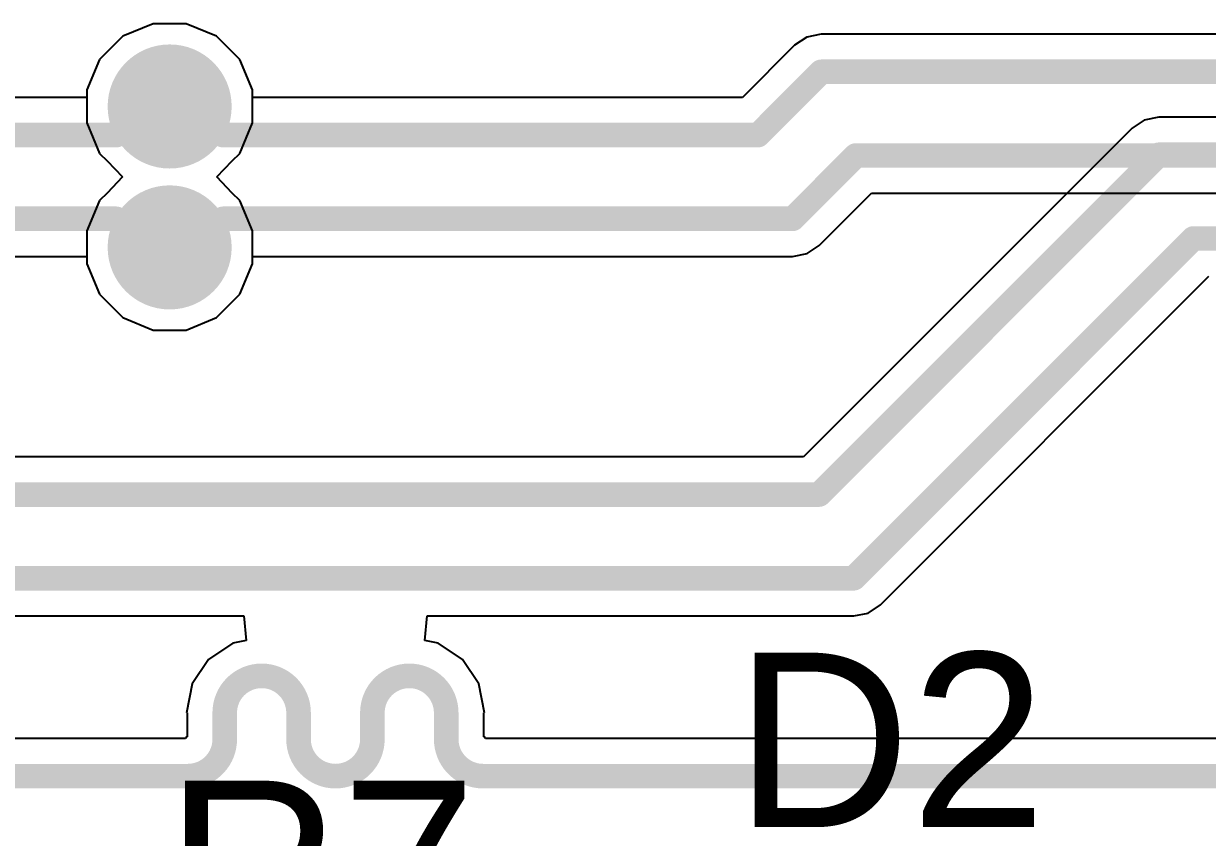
# Model space of a CAD drawing. Header units: inches. Extents: x -0.01 to 1.24, y -0.01 to 1.18.
# Drawn here: x 0.7303 to 0.9708, y 0.5814 to 0.7466 of the extents above; entities that cross this region are included whole.
import ezdxf

# ---------------------------------------------------------------- set-up
doc = ezdxf.new("R2010")
doc.units = ezdxf.units.IN
doc.header["$MEASUREMENT"] = 0
for name, color, linetype in [('Bottom Layer', 5, 'Continuous'), ('Bottom Solder', 6, 'Continuous'), ('Top Layer', 1, 'Continuous'), ('Top Overlay', 2, 'Continuous'), ('Top Solder', 216, 'Continuous'), ('Via Holes', 16, 'Continuous')]:
    doc.layers.add(name, color=color, linetype=linetype)
doc.styles.add('Arial', font='', dxfattribs={"height": 0.2})
doc.styles.get('Arial').set_extended_font_data('Arial')

msp = doc.modelspace()

# ---------------------------------------------------------------- hatches: boundary and pattern name
at = {"layer": 'Bottom Layer'}
h = msp.add_hatch(color=5, dxfattribs=at)
edge = h.paths.add_edge_path()
edge.add_arc((0.76, 0.72981), 0.01181, 0, 360)
h = msp.add_hatch(color=5, dxfattribs=at)
edge = h.paths.add_edge_path()
edge.add_arc((0.76, 0.70119), 0.01181, 0, 360)
at = {"layer": 'Bottom Solder'}
h = msp.add_hatch(color=6, dxfattribs=at)
edge = h.paths.add_edge_path()
edge.add_arc((0.76, 0.72981), 0.0126, 0, 360)
h = msp.add_hatch(color=6, dxfattribs=at)
edge = h.paths.add_edge_path()
edge.add_arc((0.76, 0.70119), 0.0126, 0, 360)
at = {"layer": 'Top Layer'}
h = msp.add_hatch(color=1, dxfattribs=at)
edge = h.paths.add_edge_path()
edge.add_arc((0.76, 0.72981), 0.01181, 0, 360)
h = msp.add_hatch(color=1, dxfattribs=at)
edge = h.paths.add_edge_path()
edge.add_arc((0.76, 0.70119), 0.01181, 0, 360)
at = {"layer": 'Top Solder'}
h = msp.add_hatch(color=216, dxfattribs=at)
edge = h.paths.add_edge_path()
edge.add_arc((0.76, 0.72981), 0.0126, 0, 360)
h = msp.add_hatch(color=216, dxfattribs=at)
edge = h.paths.add_edge_path()
edge.add_arc((0.76, 0.70119), 0.0126, 0, 360)
at = {"layer": 'Via Holes'}
h = msp.add_hatch(color=7, dxfattribs=at)
edge = h.paths.add_edge_path()
edge.add_arc((0.76, 0.72981), 0.00591, 0, 360)
h = msp.add_hatch(color=7, dxfattribs=at)
edge = h.paths.add_edge_path()
edge.add_arc((0.76, 0.70119), 0.00591, 0, 360)

# ---------------------------------------------------------------- linework, layer by layer
at = {"layer": 'Bottom Layer'}
for p, q in [((0.75666, 0.74662), (0.75048, 0.74406)), ((0.76334, 0.74662), (0.75666, 0.74662)), ((0.76952, 0.74406), (0.76334, 0.74662)), ((0.75048, 0.74406), (0.74575, 0.73933)), ((0.77425, 0.73933), (0.76952, 0.74406)), ((0.74575, 0.73933), (0.74319, 0.73316)), ((0.77681, 0.73316), (0.77425, 0.73933)), ((0.74319, 0.73165), (0.469, 0.73165)), ((0.74319, 0.73316), (0.74319, 0.73165)), ((0.77681, 0.72647), (0.77681, 0.73316)), ((0.77425, 0.72029), (0.77681, 0.72647)), ((0.95803, 0.72706), (0.95555, 0.72541)), ((0.96096, 0.72765), (0.95803, 0.72706)), ((1.13458, 0.72765), (0.96096, 0.72765)), ((0.95555, 0.72541), (0.88879, 0.65865)), ((0.95555, 0.72541), (0.95555, 0.72541)), ((0.77273, 0.71877), (0.77425, 0.72029)), ((0.76958, 0.7155), (0.77273, 0.71877)), ((0.77273, 0.71223), (0.76958, 0.7155)), ((0.77425, 0.71071), (0.77273, 0.71223)), ((0.77681, 0.70453), (0.77425, 0.71071)), ((0.77681, 0.69785), (0.77681, 0.70453)), ((0.64912, 0.69935), (0.74319, 0.69935)), ((0.74319, 0.69935), (0.74319, 0.69785)), ((0.74319, 0.69785), (0.74575, 0.69167)), ((0.77425, 0.69167), (0.77681, 0.69785)), ((0.90441, 0.62859), (0.97117, 0.69535)), ((0.74575, 0.69167), (0.75048, 0.68694)), ((0.76952, 0.68694), (0.77425, 0.69167)), ((0.75048, 0.68694), (0.75666, 0.68438)), ((0.76334, 0.68438), (0.76952, 0.68694)), ((0.75666, 0.68438), (0.76334, 0.68438)), ((0.88879, 0.65865), (0.56174, 0.65865)), ((0.90193, 0.62694), (0.90441, 0.62859)), ((0.57195, 0.62635), (0.77507, 0.62635)), ((0.77507, 0.62635), (0.77556, 0.62135)), ((0.81182, 0.62135), (0.81231, 0.62635)), ((0.81231, 0.62635), (0.899, 0.62635)), ((0.899, 0.62635), (0.90193, 0.62694)), ((0.77284, 0.62081), (0.76788, 0.6175)), ((0.77556, 0.62135), (0.77284, 0.62081)), ((0.81455, 0.62081), (0.81182, 0.62135)), ((0.81951, 0.6175), (0.81455, 0.62081)), ((0.76788, 0.6175), (0.76456, 0.61253)), ((0.82282, 0.61253), (0.81951, 0.6175)), ((0.76456, 0.61253), (0.7634, 0.60668)), ((0.82399, 0.60668), (0.82282, 0.61253)), ((0.7634, 0.60668), (0.76355, 0.60668)), ((0.76355, 0.60668), (0.76355, 0.60179)), ((0.82384, 0.60179), (0.82384, 0.60668)), ((0.82384, 0.60668), (0.82399, 0.60668)), ((0.76321, 0.60146), (0.69481, 0.60146)), ((0.76331, 0.60169), (0.76321, 0.60146)), ((0.76355, 0.60179), (0.76331, 0.60169)), ((0.82408, 0.60169), (0.82384, 0.60179)), ((0.82417, 0.60146), (0.82408, 0.60169)), ((1.08619, 0.60146), (0.82417, 0.60146))]:
    msp.add_line(p, q, dxfattribs=at)
for points in [[(0.74915, 0.724, 0.005, 0.005, 0), (0.75496, 0.72981, 0.005, 0.005, 0)], [(0.75496, 0.72981, 0.005, 0.005, 0), (0.76, 0.72981, 0.005, 0.005, 0)], [(0.469, 0.724, 0.005, 0.005, 0), (0.74915, 0.724, 0.005, 0.005, 0)], [(0.89196, 0.651, 0.005, 0.005, 0), (0.96096, 0.72, 0.005, 0.005, 0)], [(0.96096, 0.72, 0.005, 0.005, 0), (1.13458, 0.72, 0.005, 0.005, 0)], [(0.67044, 0.707, 0.005, 0.005, 0), (0.74915, 0.707, 0.005, 0.005, 0)], [(0.74915, 0.707, 0.005, 0.005, 0), (0.75496, 0.70119, 0.005, 0.005, 0)], [(0.899, 0.634, 0.005, 0.005, 0), (0.968, 0.703, 0.005, 0.005, 0)], [(0.968, 0.703, 0.005, 0.005, 0), (1.12754, 0.703, 0.005, 0.005, 0)], [(0.75496, 0.70119, 0.005, 0.005, 0), (0.76, 0.70119, 0.005, 0.005, 0)], [(0.56174, 0.651, 0.005, 0.005, 0), (0.89196, 0.651, 0.005, 0.005, 0)], [(0.56878, 0.634, 0.005, 0.005, 0), (0.899, 0.634, 0.005, 0.005, 0)], [(0.77119, 0.60668, 0.005, 0.005, -1), (0.78619, 0.60668, 0.005, 0.005, 0)], [(0.80119, 0.60668, 0.005, 0.005, -1), (0.81619, 0.60668, 0.005, 0.005, 0)], [(0.77119, 0.60131, 0.005, 0.005, 0), (0.77119, 0.60668, 0.005, 0.005, 0)], [(0.78619, 0.60131, 0.005, 0.005, 0), (0.78619, 0.60668, 0.005, 0.005, 0)], [(0.80119, 0.60131, 0.005, 0.005, 0), (0.80119, 0.60668, 0.005, 0.005, 0)], [(0.81619, 0.60131, 0.005, 0.005, 0), (0.81619, 0.60668, 0.005, 0.005, 0)], [(0.77119, 0.60131, 0.005, 0.005, -0.414214), (0.76369, 0.59381, 0.005, 0.005, 0)], [(0.80119, 0.60131, 0.005, 0.005, -1), (0.78619, 0.60131, 0.005, 0.005, 0)], [(0.82369, 0.59381, 0.005, 0.005, -0.414214), (0.81619, 0.60131, 0.005, 0.005, 0)], [(0.69481, 0.59381, 0.005, 0.005, 0), (0.73754, 0.59381, 0.005, 0.005, 0)], [(0.73754, 0.59381, 0.005, 0.005, 0), (0.76369, 0.59381, 0.005, 0.005, 0)], [(0.82369, 0.59381, 0.005, 0.005, 0), (0.84119, 0.59381, 0.005, 0.005, 0)], [(0.84119, 0.59381, 0.005, 0.005, 0), (1.09215, 0.59381, 0.005, 0.005, 0)]]:
    msp.add_lwpolyline(points, format="xyseb", dxfattribs=at)
for points in [[(0.75371, 0.72981, 0.0025, 0.0025, 1), (0.75621, 0.72981, 0.0025, 0.0025, 1)], [(0.75371, 0.72981, 0.0025, 0.0025, 1), (0.75621, 0.72981, 0.0025, 0.0025, 1)], [(0.75875, 0.72981, 0.0025, 0.0025, 1), (0.76125, 0.72981, 0.0025, 0.0025, 1)], [(0.7479, 0.724, 0.0025, 0.0025, 1), (0.7504, 0.724, 0.0025, 0.0025, 1)], [(0.7479, 0.724, 0.0025, 0.0025, 1), (0.7504, 0.724, 0.0025, 0.0025, 1)], [(0.95971, 0.72, 0.0025, 0.0025, 1), (0.96221, 0.72, 0.0025, 0.0025, 1)], [(0.95971, 0.72, 0.0025, 0.0025, 1), (0.96221, 0.72, 0.0025, 0.0025, 1)], [(0.7479, 0.707, 0.0025, 0.0025, 1), (0.7504, 0.707, 0.0025, 0.0025, 1)], [(0.7479, 0.707, 0.0025, 0.0025, 1), (0.7504, 0.707, 0.0025, 0.0025, 1)], [(0.96675, 0.703, 0.0025, 0.0025, 1), (0.96925, 0.703, 0.0025, 0.0025, 1)], [(0.96675, 0.703, 0.0025, 0.0025, 1), (0.96925, 0.703, 0.0025, 0.0025, 1)], [(0.75371, 0.70119, 0.0025, 0.0025, 1), (0.75621, 0.70119, 0.0025, 0.0025, 1)], [(0.75371, 0.70119, 0.0025, 0.0025, 1), (0.75621, 0.70119, 0.0025, 0.0025, 1)], [(0.75875, 0.70119, 0.0025, 0.0025, 1), (0.76125, 0.70119, 0.0025, 0.0025, 1)], [(0.89071, 0.651, 0.0025, 0.0025, 1), (0.89321, 0.651, 0.0025, 0.0025, 1)], [(0.89071, 0.651, 0.0025, 0.0025, 1), (0.89321, 0.651, 0.0025, 0.0025, 1)], [(0.89775, 0.634, 0.0025, 0.0025, 1), (0.90025, 0.634, 0.0025, 0.0025, 1)], [(0.89775, 0.634, 0.0025, 0.0025, 1), (0.90025, 0.634, 0.0025, 0.0025, 1)], [(0.76994, 0.60668, 0.0025, 0.0025, 1), (0.77244, 0.60668, 0.0025, 0.0025, 1)], [(0.76994, 0.60668, 0.0025, 0.0025, 1), (0.77244, 0.60668, 0.0025, 0.0025, 1)], [(0.78494, 0.60668, 0.0025, 0.0025, 1), (0.78744, 0.60668, 0.0025, 0.0025, 1)], [(0.78494, 0.60668, 0.0025, 0.0025, 1), (0.78744, 0.60668, 0.0025, 0.0025, 1)], [(0.79994, 0.60668, 0.0025, 0.0025, 1), (0.80244, 0.60668, 0.0025, 0.0025, 1)], [(0.79994, 0.60668, 0.0025, 0.0025, 1), (0.80244, 0.60668, 0.0025, 0.0025, 1)], [(0.81494, 0.60668, 0.0025, 0.0025, 1), (0.81744, 0.60668, 0.0025, 0.0025, 1)], [(0.81494, 0.60668, 0.0025, 0.0025, 1), (0.81744, 0.60668, 0.0025, 0.0025, 1)], [(0.76994, 0.60131, 0.0025, 0.0025, 1), (0.77244, 0.60131, 0.0025, 0.0025, 1)], [(0.76994, 0.60131, 0.0025, 0.0025, 1), (0.77244, 0.60131, 0.0025, 0.0025, 1)], [(0.78494, 0.60131, 0.0025, 0.0025, 1), (0.78744, 0.60131, 0.0025, 0.0025, 1)], [(0.78494, 0.60131, 0.0025, 0.0025, 1), (0.78744, 0.60131, 0.0025, 0.0025, 1)], [(0.79994, 0.60131, 0.0025, 0.0025, 1), (0.80244, 0.60131, 0.0025, 0.0025, 1)], [(0.79994, 0.60131, 0.0025, 0.0025, 1), (0.80244, 0.60131, 0.0025, 0.0025, 1)], [(0.81494, 0.60131, 0.0025, 0.0025, 1), (0.81744, 0.60131, 0.0025, 0.0025, 1)], [(0.81494, 0.60131, 0.0025, 0.0025, 1), (0.81744, 0.60131, 0.0025, 0.0025, 1)], [(0.73629, 0.59381, 0.0025, 0.0025, 1), (0.73879, 0.59381, 0.0025, 0.0025, 1)], [(0.73629, 0.59381, 0.0025, 0.0025, 1), (0.73879, 0.59381, 0.0025, 0.0025, 1)], [(0.76244, 0.59381, 0.0025, 0.0025, 1), (0.76494, 0.59381, 0.0025, 0.0025, 1)], [(0.76244, 0.59381, 0.0025, 0.0025, 1), (0.76494, 0.59381, 0.0025, 0.0025, 1)], [(0.82244, 0.59381, 0.0025, 0.0025, 1), (0.82494, 0.59381, 0.0025, 0.0025, 1)], [(0.82244, 0.59381, 0.0025, 0.0025, 1), (0.82494, 0.59381, 0.0025, 0.0025, 1)], [(0.83994, 0.59381, 0.0025, 0.0025, 1), (0.84244, 0.59381, 0.0025, 0.0025, 1)], [(0.83994, 0.59381, 0.0025, 0.0025, 1), (0.84244, 0.59381, 0.0025, 0.0025, 1)]]:
    msp.add_lwpolyline(points, format="xyseb", close=True, dxfattribs=at)
at = {"layer": 'Top Layer'}
for p, q in [((0.75666, 0.74662), (0.75048, 0.74406)), ((0.76334, 0.74662), (0.75666, 0.74662)), ((0.76952, 0.74406), (0.76334, 0.74662)), ((0.75048, 0.74406), (0.74575, 0.73933)), ((0.77425, 0.73933), (0.76952, 0.74406)), ((0.88946, 0.74391), (0.88697, 0.74225)), ((0.89238, 0.74449), (0.88946, 0.74391)), ((0.97341, 0.74449), (0.89238, 0.74449)), ((0.89238, 0.74449), (0.89238, 0.74449)), ((0.88697, 0.74225), (0.87637, 0.73165)), ((0.88697, 0.74225), (0.88697, 0.74225)), ((0.74575, 0.73933), (0.74319, 0.73316)), ((0.77681, 0.73316), (0.77425, 0.73933)), ((0.74319, 0.73316), (0.74319, 0.72647)), ((0.77681, 0.73165), (0.77681, 0.73316)), ((0.87637, 0.73165), (0.77681, 0.73165)), ((0.74319, 0.72647), (0.74575, 0.72029)), ((0.74575, 0.72029), (0.74727, 0.71877)), ((0.74727, 0.71877), (0.75042, 0.7155)), ((0.75042, 0.7155), (0.74727, 0.71223)), ((0.74727, 0.71223), (0.74575, 0.71071)), ((0.89198, 0.70159), (0.90259, 0.7122)), ((0.90259, 0.7122), (0.97341, 0.7122)), ((0.74575, 0.71071), (0.74319, 0.70453)), ((0.74319, 0.70453), (0.74319, 0.69785)), ((0.88658, 0.69935), (0.8895, 0.69994)), ((0.8895, 0.69994), (0.89198, 0.70159)), ((0.74319, 0.69785), (0.74575, 0.69167)), ((0.77425, 0.69167), (0.77681, 0.69785)), ((0.77681, 0.69785), (0.77681, 0.69935)), ((0.77681, 0.69935), (0.88658, 0.69935)), ((0.74575, 0.69167), (0.75048, 0.68694)), ((0.76952, 0.68694), (0.77425, 0.69167)), ((0.75048, 0.68694), (0.75666, 0.68438)), ((0.76334, 0.68438), (0.76952, 0.68694)), ((0.75666, 0.68438), (0.76334, 0.68438))]:
    msp.add_line(p, q, dxfattribs=at)
for points in [[(0.87954, 0.724, 0.005, 0.005, 0), (0.89238, 0.73685, 0.005, 0.005, 0)], [(0.89238, 0.73685, 0.005, 0.005, 0), (1.00766, 0.73685, 0.005, 0.005, 0)], [(0.76, 0.72981, 0.005, 0.005, 0), (0.76504, 0.72981, 0.005, 0.005, 0)], [(0.76504, 0.72981, 0.005, 0.005, 0), (0.77085, 0.724, 0.005, 0.005, 0)], [(0.77085, 0.724, 0.005, 0.005, 0), (0.87954, 0.724, 0.005, 0.005, 0)], [(0.88658, 0.707, 0.005, 0.005, 0), (0.89942, 0.71985, 0.005, 0.005, 0)], [(0.89942, 0.71985, 0.005, 0.005, 0), (1.00766, 0.71985, 0.005, 0.005, 0)], [(0.76504, 0.70119, 0.005, 0.005, 0), (0.77085, 0.707, 0.005, 0.005, 0)], [(0.77085, 0.707, 0.005, 0.005, 0), (0.88658, 0.707, 0.005, 0.005, 0)], [(0.76, 0.70119, 0.005, 0.005, 0), (0.76504, 0.70119, 0.005, 0.005, 0)]]:
    msp.add_lwpolyline(points, format="xyseb", dxfattribs=at)
for points in [[(0.89113, 0.73685, 0.0025, 0.0025, 1), (0.89363, 0.73685, 0.0025, 0.0025, 1)], [(0.89113, 0.73685, 0.0025, 0.0025, 1), (0.89363, 0.73685, 0.0025, 0.0025, 1)], [(0.75875, 0.72981, 0.0025, 0.0025, 1), (0.76125, 0.72981, 0.0025, 0.0025, 1)], [(0.76379, 0.72981, 0.0025, 0.0025, 1), (0.76629, 0.72981, 0.0025, 0.0025, 1)], [(0.76379, 0.72981, 0.0025, 0.0025, 1), (0.76629, 0.72981, 0.0025, 0.0025, 1)], [(0.7696, 0.724, 0.0025, 0.0025, 1), (0.7721, 0.724, 0.0025, 0.0025, 1)], [(0.7696, 0.724, 0.0025, 0.0025, 1), (0.7721, 0.724, 0.0025, 0.0025, 1)], [(0.87829, 0.724, 0.0025, 0.0025, 1), (0.88079, 0.724, 0.0025, 0.0025, 1)], [(0.87829, 0.724, 0.0025, 0.0025, 1), (0.88079, 0.724, 0.0025, 0.0025, 1)], [(0.89817, 0.71985, 0.0025, 0.0025, 1), (0.90067, 0.71985, 0.0025, 0.0025, 1)], [(0.89817, 0.71985, 0.0025, 0.0025, 1), (0.90067, 0.71985, 0.0025, 0.0025, 1)], [(0.7696, 0.707, 0.0025, 0.0025, 1), (0.7721, 0.707, 0.0025, 0.0025, 1)], [(0.7696, 0.707, 0.0025, 0.0025, 1), (0.7721, 0.707, 0.0025, 0.0025, 1)], [(0.88533, 0.707, 0.0025, 0.0025, 1), (0.88783, 0.707, 0.0025, 0.0025, 1)], [(0.88533, 0.707, 0.0025, 0.0025, 1), (0.88783, 0.707, 0.0025, 0.0025, 1)], [(0.75875, 0.70119, 0.0025, 0.0025, 1), (0.76125, 0.70119, 0.0025, 0.0025, 1)], [(0.76379, 0.70119, 0.0025, 0.0025, 1), (0.76629, 0.70119, 0.0025, 0.0025, 1)], [(0.76379, 0.70119, 0.0025, 0.0025, 1), (0.76629, 0.70119, 0.0025, 0.0025, 1)]]:
    msp.add_lwpolyline(points, format="xyseb", close=True, dxfattribs=at)

# ---------------------------------------------------------------- texts
at = {"layer": 'Top Overlay', "style": 'Arial'}
for s, p in [('D2', (0.87482, 0.58347)), ('R7', (0.75908, 0.55746))]:
    msp.add_text(s, height=0.035433, dxfattribs=at).set_placement(p)

doc.saveas('drawing.dxf')
